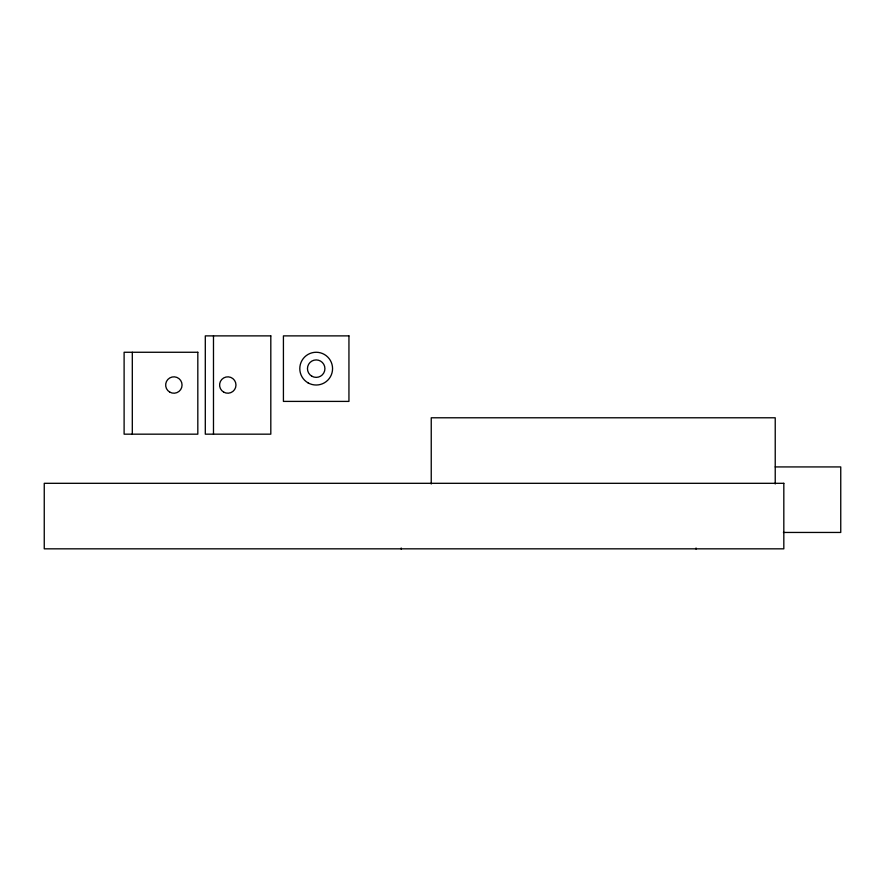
<?xml version="1.0" encoding="UTF-8"?>
<svg xmlns="http://www.w3.org/2000/svg" width="885" height="885" viewBox="0 0 885 885"><rect width="100%" height="100%" fill="white"/><g stroke="black" fill="none" stroke-linecap="round" stroke-linejoin="round"><path stroke-width="1.33" d="M775.227 466.926L840.75 466.926L840.75 532.449L783.413 532.449M775.227 483.995L775.227 417.786L431.238 417.786L431.238 483.995M696.053 548.003L696.053 549.12M401.204 548.003L401.204 549.12M213.484 335.88L213.484 434.17M132.307 352.263L132.307 434.17M270.81 335.88L205.298 335.88L205.298 434.17L270.81 434.17L270.81 335.88M348.944 335.88L283.421 335.88L283.421 401.403L348.944 401.403L348.944 335.88M197.82 352.263L124.11 352.263L124.11 434.17L197.82 434.17L197.82 352.263M783.822 483.31L44.25 483.31L44.25 548.833L783.822 548.833L783.822 483.31M169.765 392.121A8.186 8.186 0 0 0 182.056 385.019A8.186 8.186 0 0 0 169.765 377.928A8.186 8.186 0 0 0 169.765 392.121M223.695 392.121A8.186 8.186 0 0 0 235.974 385.019A8.186 8.186 0 0 0 223.695 377.928A8.186 8.186 0 0 0 223.695 392.121M307.991 382.829A16.384 16.384 0 0 0 332.561 368.647A16.384 16.384 0 0 0 307.991 354.454A16.384 16.384 0 0 0 307.991 382.829M311.819 376.202A8.728 8.728 0 0 0 324.917 368.647A8.728 8.728 0 0 0 311.819 361.091A8.728 8.728 0 0 0 311.819 376.202"/></g></svg>
